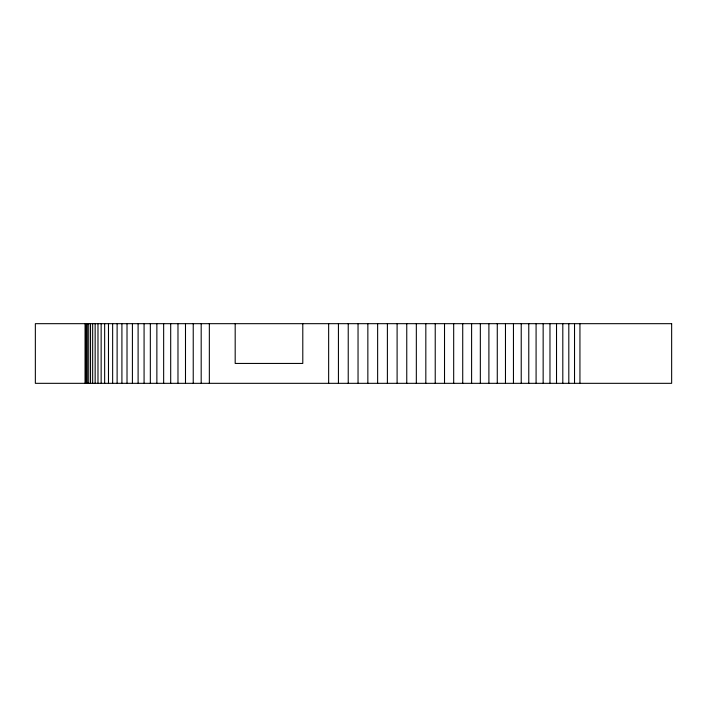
<?xml version="1.0" encoding="UTF-8"?>
<svg xmlns="http://www.w3.org/2000/svg" width="707" height="707" viewBox="0 0 707 707"><rect width="100%" height="100%" fill="white"/><g stroke="black" fill="none" stroke-linecap="round" stroke-linejoin="round"><path stroke-width="1.06" d="M579.943 323.673L579.943 383.327M574.526 323.673L574.526 383.327M568.808 323.673L568.808 383.327M562.807 323.673L562.807 383.327M556.524 323.673L556.524 383.327M549.975 323.673L549.975 383.327M543.153 323.673L543.153 383.327M536.083 323.673L536.083 383.327M528.774 323.673L528.774 383.327M521.227 323.673L521.227 383.327M513.45 323.673L513.45 383.327M505.47 323.673L505.47 383.327M497.277 323.673L497.277 383.327M488.899 323.673L488.899 383.327M480.336 323.673L480.336 383.327M471.604 323.673L471.604 383.327M462.723 323.673L462.723 383.327M453.682 323.673L453.682 383.327M444.517 323.673L444.517 383.327M435.229 323.673L435.229 383.327M425.826 323.673L425.826 383.327M416.335 323.673L416.335 383.327M406.755 323.673L406.755 383.327M397.104 323.673L397.104 383.327M387.392 323.673L387.392 383.327M377.635 323.673L377.635 383.327M367.852 323.673L367.852 383.327M358.042 323.673L358.042 383.327M348.233 323.673L348.233 383.327M338.432 323.673L338.432 383.327M328.649 323.673L328.649 383.327M302.79 323.673L302.79 363.442L235.184 363.442L235.184 323.673M209.343 323.673L209.343 383.327M201.186 323.673L201.186 383.327M193.232 323.673L193.232 383.327M185.49 323.673L185.49 383.327M177.978 323.673L177.978 383.327M170.696 323.673L170.696 383.327M163.653 323.673L163.653 383.327M156.866 323.673L156.866 383.327M150.335 323.673L150.335 383.327M144.078 323.673L144.078 383.327M138.104 323.673L138.104 383.327M132.412 323.673L132.412 383.327M127.013 323.673L127.013 383.327M121.913 323.673L121.913 383.327M117.115 323.673L117.115 383.327M112.643 323.673L112.643 383.327M108.48 323.673L108.48 383.327M104.654 323.673L104.654 383.327M101.145 323.673L101.145 383.327M97.981 323.673L97.981 383.327M95.153 323.673L95.153 383.327M92.67 323.673L92.67 383.327M90.531 323.673L90.531 383.327M88.737 323.673L88.737 383.327M87.306 323.673L87.306 383.327M86.219 323.673L86.219 383.327M85.485 323.673L85.485 383.327M85.114 323.673L85.096 383.327M671.65 323.673L35.35 323.673L35.35 383.327L671.65 383.327L671.65 323.673"/></g></svg>
